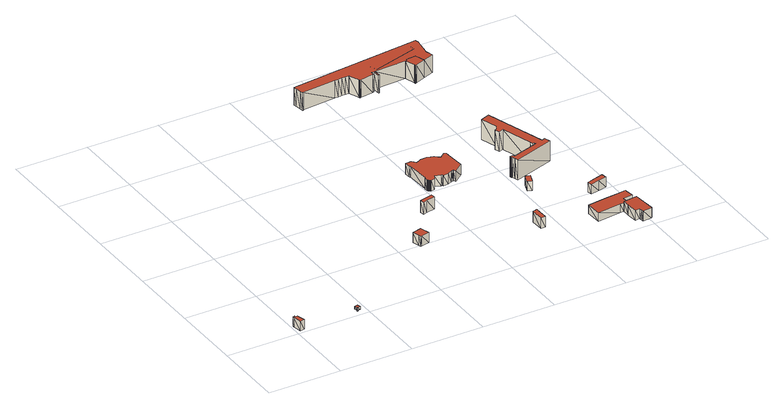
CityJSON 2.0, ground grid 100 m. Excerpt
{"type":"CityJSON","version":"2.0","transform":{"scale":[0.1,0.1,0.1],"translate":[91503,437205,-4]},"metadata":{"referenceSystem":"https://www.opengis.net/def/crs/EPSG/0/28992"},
"CityObjects":{
"building1":{"type":"Building","attributes":{"+height_valid":1,"+groundHeight":-1,"measuredHeight":12,"+function":"Industry","+org_car_parking_spaces":9,"+total_area":57,"+min_car_parking_spaces":0},"geometry":[{"type":"MultiSurface","lod":"1.2","boundaries":[[[0,1,2,3,4,5,6,7]],[[8,9,10,11,12,13,14,15]],[[0,9,8]],[[0,1,9]],[[1,10,9]],[[1,2,10]],[[2,11,10]],[[2,3,11]],[[3,12,11]],[[3,4,12]],[[4,13,12]],[[4,5,13]],[[5,14,13]],[[5,6,14]],[[6,15,14]],[[6,7,15]],[[7,8,15]],[[7,0,8]]],"semantics":{"surfaces":[{"type":"GroundSurface"},{"type":"RoofSurface"},{"type":"WallSurface"}],"values":[0,1,2,2,2,2,2,2,2,2,2,2,2,2,2,2,2,2]}}]},
"building2":{"type":"Building","attributes":{"+height_valid":1,"+groundHeight":-1,"measuredHeight":3,"+function":"Industry","+org_car_parking_spaces":19,"+total_area":19,"+min_car_parking_spaces":0},"geometry":[{"type":"MultiSurface","lod":"1.2","boundaries":[[[16,17,18,19,20,21,22,23]],[[24,25,26,27,28,29,30,31]],[[16,25,24]],[[16,17,25]],[[17,26,25]],[[17,18,26]],[[18,27,26]],[[18,19,27]],[[19,28,27]],[[19,20,28]],[[20,29,28]],[[20,21,29]],[[21,30,29]],[[21,22,30]],[[22,31,30]],[[22,23,31]],[[23,24,31]],[[23,16,24]]],"semantics":{"surfaces":[{"type":"GroundSurface"},{"type":"RoofSurface"},{"type":"WallSurface"}],"values":[0,1,2,2,2,2,2,2,2,2,2,2,2,2,2,2,2,2]}}]},
"building3":{"type":"Building","attributes":{"+height_valid":1,"+groundHeight":0,"measuredHeight":14,"+function":"Industry","+org_car_parking_spaces":31,"+total_area":874,"+min_car_parking_spaces":6},"geometry":[{"type":"MultiSurface","lod":"1.2","boundaries":[[[32,33,34,35,36,37]],[[38,39,40,41,42,43]],[[32,39,38]],[[32,33,39]],[[33,40,39]],[[33,34,40]],[[34,41,40]],[[34,35,41]],[[35,42,41]],[[35,36,42]],[[36,43,42]],[[36,37,43]],[[37,38,43]],[[37,32,38]]],"semantics":{"surfaces":[{"type":"GroundSurface"},{"type":"RoofSurface"},{"type":"WallSurface"}],"values":[0,1,2,2,2,2,2,2,2,2,2,2,2,2]}}]},
"building4":{"type":"Building","attributes":{"+height_valid":1,"+groundHeight":-1,"measuredHeight":16,"+function":"Office","+org_car_parking_spaces":13,"+total_area":260,"+min_car_parking_spaces":0},"geometry":[{"type":"MultiSurface","lod":"1.2","boundaries":[[[44,45,46,47,48,49]],[[50,51,52,53,54,55]],[[44,51,50]],[[44,45,51]],[[45,52,51]],[[45,46,52]],[[46,53,52]],[[46,47,53]],[[47,54,53]],[[47,48,54]],[[48,55,54]],[[48,49,55]],[[49,50,55]],[[49,44,50]]],"semantics":{"surfaces":[{"type":"GroundSurface"},{"type":"RoofSurface"},{"type":"WallSurface"}],"values":[0,1,2,2,2,2,2,2,2,2,2,2,2,2]}}]},
"building5":{"type":"Building","attributes":{"+height_valid":1,"+groundHeight":-1,"measuredHeight":14,"+function":"Office","+org_car_parking_spaces":38,"+total_area":5017,"+min_car_parking_spaces":38},"geometry":[{"type":"MultiSurface","lod":"1.2","boundaries":[[[56,57,58,59,60,61,62,63,64,65,66,67,68,69,70,71,72,73,74,75,76,77,78,79,80,81,82,83,84,85,86,87,88,89,90,91]],[[92,93,94,95,96,97,98,99,100,101,102,103,104,105,106,107,108,109,110,111,112,113,114,115,116,117,118,119,120,121,122,123,124,125,126,127]],[[56,93,92]],[[56,57,93]],[[57,94,93]],[[57,58,94]],[[58,95,94]],[[58,59,95]],[[59,96,95]],[[59,60,96]],[[60,97,96]],[[60,61,97]],[[61,98,97]],[[61,62,98]],[[62,99,98]],[[62,63,99]],[[63,100,99]],[[63,64,100]],[[64,101,100]],[[64,65,101]],[[65,102,101]],[[65,66,102]],[[66,103,102]],[[66,67,103]],[[67,104,103]],[[67,68,104]],[[68,105,104]],[[68,69,105]],[[69,106,105]],[[69,70,106]],[[70,107,106]],[[70,71,107]],[[71,108,107]],[[71,72,108]],[[72,109,108]],[[72,73,109]],[[73,110,109]],[[73,74,110]],[[74,111,110]],[[74,75,111]],[[75,112,111]],[[75,76,112]],[[76,113,112]],[[76,77,113]],[[77,114,113]],[[77,78,114]],[[78,115,114]],[[78,79,115]],[[79,116,115]],[[79,80,116]],[[80,117,116]],[[80,81,117]],[[81,118,117]],[[81,82,118]],[[82,119,118]],[[82,83,119]],[[83,120,119]],[[83,84,120]],[[84,121,120]],[[84,85,121]],[[85,122,121]],[[85,86,122]],[[86,123,122]],[[86,87,123]],[[87,124,123]],[[87,88,124]],[[88,125,124]],[[88,89,125]],[[89,126,125]],[[89,90,126]],[[90,127,126]],[[90,91,127]],[[91,92,127]],[[91,56,92]]],"semantics":{"surfaces":[{"type":"GroundSurface"},{"type":"RoofSurface"},{"type":"WallSurface"}],"values":[0,1,2,2,2,2,2,2,2,2,2,2,2,2,2,2,2,2,2,2,2,2,2,2,2,2,2,2,2,2,2,2,2,2,2,2,2,2,2,2,2,2,2,2,2,2,2,2,2,2,2,2,2,2,2,2,2,2,2,2,2,2,2,2,2,2,2,2,2,2,2,2,2,2]}}]},
"building6":{"type":"Building","attributes":{"+height_valid":1,"+groundHeight":-1,"measuredHeight":14,"+function":"Supermarket","+org_car_parking_spaces":36,"+total_area":0,"+min_car_parking_spaces":0},"geometry":[{"type":"MultiSurface","lod":"1.2","boundaries":[[[128,129,130,131,132,133]],[[134,135,136,137,138,139]],[[128,135,134]],[[128,129,135]],[[129,136,135]],[[129,130,136]],[[130,137,136]],[[130,131,137]],[[131,138,137]],[[131,132,138]],[[132,139,138]],[[132,133,139]],[[133,134,139]],[[133,128,134]]],"semantics":{"surfaces":[{"type":"GroundSurface"},{"type":"RoofSurface"},{"type":"WallSurface"}],"values":[0,1,2,2,2,2,2,2,2,2,2,2,2,2]}}]},
"building7":{"type":"Building","attributes":{"+height_valid":1,"+groundHeight":-1,"measuredHeight":12,"+function":"Office","+org_car_parking_spaces":19,"+total_area":231,"+min_car_parking_spaces":0},"geometry":[{"type":"MultiSurface","lod":"1.2","boundaries":[[[140,141,142,143,144]],[[145,146,147,148,149]],[[140,146,145]],[[140,141,146]],[[141,147,146]],[[141,142,147]],[[142,148,147]],[[142,143,148]],[[143,149,148]],[[143,144,149]],[[144,145,149]],[[144,140,145]]],"semantics":{"surfaces":[{"type":"GroundSurface"},{"type":"RoofSurface"},{"type":"WallSurface"}],"values":[0,1,2,2,2,2,2,2,2,2,2,2]}}]},
"building8":{"type":"Building","attributes":{"+height_valid":1,"+groundHeight":0,"measuredHeight":12,"+function":"Office","+org_car_parking_spaces":39,"+total_area":1145,"+min_car_parking_spaces":9},"geometry":[{"type":"MultiSurface","lod":"1.2","boundaries":[[[150,151,152,153,154,155,156,157,158,159,160,161,162]],[[163,164,165,166,167,168,169,170,171,172,173,174,175]],[[150,164,163]],[[150,151,164]],[[151,165,164]],[[151,152,165]],[[152,166,165]],[[152,153,166]],[[153,167,166]],[[153,154,167]],[[154,168,167]],[[154,155,168]],[[155,169,168]],[[155,156,169]],[[156,170,169]],[[156,157,170]],[[157,171,170]],[[157,158,171]],[[158,172,171]],[[158,159,172]],[[159,173,172]],[[159,160,173]],[[160,174,173]],[[160,161,174]],[[161,175,174]],[[161,162,175]],[[162,163,175]],[[162,150,163]]],"semantics":{"surfaces":[{"type":"GroundSurface"},{"type":"RoofSurface"},{"type":"WallSurface"}],"values":[0,1,2,2,2,2,2,2,2,2,2,2,2,2,2,2,2,2,2,2,2,2,2,2,2,2,2,2]}}]},
"building9":{"type":"Building","attributes":{"+height_valid":1,"+groundHeight":-4,"measuredHeight":21,"+function":"Industry","+org_car_parking_spaces":14,"+total_area":9015,"+min_car_parking_spaces":60},"geometry":[{"type":"MultiSurface","lod":"1.2","boundaries":[[[176,177,178,179,180,181,182,183,184,185,186,187,188,189,190,191,192,193,194,195,196,197,198,199,200,201,202,203,204,205,206,207,208,209,210,211,212,213,214,215,216,217,218]],[[219,220,221,222,223,224,225,226,227,228,229,230,231,232,233,234,235,236,237,238,239,240,241,242,243,244,245,246,247,248,249,250,251,252,253,254,255,256,257,258,259,260,261]],[[176,220,219]],[[176,177,220]],[[177,221,220]],[[177,178,221]],[[178,222,221]],[[178,179,222]],[[179,223,222]],[[179,180,223]],[[180,224,223]],[[180,181,224]],[[181,225,224]],[[181,182,225]],[[182,226,225]],[[182,183,226]],[[183,227,226]],[[183,184,227]],[[184,228,227]],[[184,185,228]],[[185,229,228]],[[185,186,229]],[[186,230,229]],[[186,187,230]],[[187,231,230]],[[187,188,231]],[[188,232,231]],[[188,189,232]],[[189,233,232]],[[189,190,233]],[[190,234,233]],[[190,191,234]],[[191,235,234]],[[191,192,235]],[[192,236,235]],[[192,193,236]],[[193,237,236]],[[193,194,237]],[[194,238,237]],[[194,195,238]],[[195,239,238]],[[195,196,239]],[[196,240,239]],[[196,197,240]],[[197,241,240]],[[197,198,241]],[[198,242,241]],[[198,199,242]],[[199,243,242]],[[199,200,243]],[[200,244,243]],[[200,201,244]],[[201,245,244]],[[201,202,245]],[[202,246,245]],[[202,203,246]],[[203,247,246]],[[203,204,247]],[[204,248,247]],[[204,205,248]],[[205,249,248]],[[205,206,249]],[[206,250,249]],[[206,207,250]],[[207,251,250]],[[207,208,251]],[[208,252,251]],[[208,209,252]],[[209,253,252]],[[209,210,253]],[[210,254,253]],[[210,211,254]],[[211,255,254]],[[211,212,255]],[[212,256,255]],[[212,213,256]],[[213,257,256]],[[213,214,257]],[[214,258,257]],[[214,215,258]],[[215,259,258]],[[215,216,259]],[[216,260,259]],[[216,217,260]],[[217,261,260]],[[217,218,261]],[[218,219,261]],[[218,176,219]]],"semantics":{"surfaces":[{"type":"GroundSurface"},{"type":"RoofSurface"},{"type":"WallSurface"}],"values":[0,1,2,2,2,2,2,2,2,2,2,2,2,2,2,2,2,2,2,2,2,2,2,2,2,2,2,2,2,2,2,2,2,2,2,2,2,2,2,2,2,2,2,2,2,2,2,2,2,2,2,2,2,2,2,2,2,2,2,2,2,2,2,2,2,2,2,2,2,2,2,2,2,2,2,2,2,2,2,2,2,2,2,2,2,2,2,2]}}]},
"building10":{"type":"Building","attributes":{"+height_valid":1,"+groundHeight":0,"measuredHeight":14,"+function":"Office","+org_car_parking_spaces":3,"+total_area":2604,"+min_car_parking_spaces":20},"geometry":[{"type":"MultiSurface","lod":"1.2","boundaries":[[[262,263,264,265,266,267,268,269,270,271,272,273,158,157,274]],[[275,276,277,278,279,280,281,282,283,284,285,286,287,288,289]],[[262,276,275]],[[262,263,276]],[[263,277,276]],[[263,264,277]],[[264,278,277]],[[264,265,278]],[[265,279,278]],[[265,266,279]],[[266,280,279]],[[266,267,280]],[[267,281,280]],[[267,268,281]],[[268,282,281]],[[268,269,282]],[[269,283,282]],[[269,270,283]],[[270,284,283]],[[270,271,284]],[[271,285,284]],[[271,272,285]],[[272,286,285]],[[272,273,286]],[[273,287,286]],[[273,158,287]],[[158,288,287]],[[158,157,288]],[[157,289,288]],[[157,274,289]],[[274,275,289]],[[274,262,275]]],"semantics":{"surfaces":[{"type":"GroundSurface"},{"type":"RoofSurface"},{"type":"WallSurface"}],"values":[0,1,2,2,2,2,2,2,2,2,2,2,2,2,2,2,2,2,2,2,2,2,2,2,2,2,2,2,2,2,2,2]}}]},
"building11":{"type":"Building","attributes":{"+height_valid":1,"+groundHeight":-1,"measuredHeight":27,"+function":"Office","+org_car_parking_spaces":3,"+total_area":11603,"+min_car_parking_spaces":88},"geometry":[{"type":"MultiSurface","lod":"1.2","boundaries":[[[290,291,292,293,294,295,296,297,298,299,300,301,302,303,304,305,306,307,308,309,310,311,312,313,314,315,316,317,318,319,320,321,322]],[[323,324,325,326,327,328,329,330,331,332,333,334,335,336,337,338,339,340,341,342,343,344,345,346,347,348,349,350,351,352,353,354,355]],[[290,324,323]],[[290,291,324]],[[291,325,324]],[[291,292,325]],[[292,326,325]],[[292,293,326]],[[293,327,326]],[[293,294,327]],[[294,328,327]],[[294,295,328]],[[295,329,328]],[[295,296,329]],[[296,330,329]],[[296,297,330]],[[297,331,330]],[[297,298,331]],[[298,332,331]],[[298,299,332]],[[299,333,332]],[[299,300,333]],[[300,334,333]],[[300,301,334]],[[301,335,334]],[[301,302,335]],[[302,336,335]],[[302,303,336]],[[303,337,336]],[[303,304,337]],[[304,338,337]],[[304,305,338]],[[305,339,338]],[[305,306,339]],[[306,340,339]],[[306,307,340]],[[307,341,340]],[[307,308,341]],[[308,342,341]],[[308,309,342]],[[309,343,342]],[[309,310,343]],[[310,344,343]],[[310,311,344]],[[311,345,344]],[[311,312,345]],[[312,346,345]],[[312,313,346]],[[313,347,346]],[[313,314,347]],[[314,348,347]],[[314,315,348]],[[315,349,348]],[[315,316,349]],[[316,350,349]],[[316,317,350]],[[317,351,350]],[[317,318,351]],[[318,352,351]],[[318,319,352]],[[319,353,352]],[[319,320,353]],[[320,354,353]],[[320,321,354]],[[321,355,354]],[[321,322,355]],[[322,323,355]],[[322,290,323]]],"semantics":{"surfaces":[{"type":"GroundSurface"},{"type":"RoofSurface"},{"type":"WallSurface"}],"values":[0,1,2,2,2,2,2,2,2,2,2,2,2,2,2,2,2,2,2,2,2,2,2,2,2,2,2,2,2,2,2,2,2,2,2,2,2,2,2,2,2,2,2,2,2,2,2,2,2,2,2,2,2,2,2,2,2,2,2,2,2,2,2,2,2,2,2,2]}}]},
"building12":{"type":"Building","attributes":{"+height_valid":1,"+groundHeight":0,"measuredHeight":14,"+function":"Office","+org_car_parking_spaces":41,"+total_area":1363,"+min_car_parking_spaces":10},"geometry":[{"type":"MultiSurface","lod":"1.2","boundaries":[[[356,357,358,359,360,361,362]],[[363,364,365,366,367,368,369]],[[356,364,363]],[[356,357,364]],[[357,365,364]],[[357,358,365]],[[358,366,365]],[[358,359,366]],[[359,367,366]],[[359,360,367]],[[360,368,367]],[[360,361,368]],[[361,369,368]],[[361,362,369]],[[362,363,369]],[[362,356,363]]],"semantics":{"surfaces":[{"type":"GroundSurface"},{"type":"RoofSurface"},{"type":"WallSurface"}],"values":[0,1,2,2,2,2,2,2,2,2,2,2,2,2,2,2]}}]},
"building13":{"type":"Building","attributes":{"+height_valid":1,"+groundHeight":-4,"measuredHeight":21,"+function":"Industry","+org_car_parking_spaces":11,"+total_area":9015,"+min_car_parking_spaces":60},"geometry":[{"type":"MultiSurface","lod":"1.2","boundaries":[[[370,371,372,373]],[[374,375,376,377]],[[370,375,374]],[[370,371,375]],[[371,376,375]],[[371,372,376]],[[372,377,376]],[[372,373,377]],[[373,374,377]],[[373,370,374]]],"semantics":{"surfaces":[{"type":"GroundSurface"},{"type":"RoofSurface"},{"type":"WallSurface"}],"values":[0,1,2,2,2,2,2,2,2,2]}}]},
"building14":{"type":"Building","attributes":{"+height_valid":1,"+groundHeight":-4,"measuredHeight":21,"+function":"Industry","+org_car_parking_spaces":34,"+total_area":11960,"+min_car_parking_spaces":80},"geometry":[{"type":"MultiSurface","lod":"1.2","boundaries":[[[187,186,185,184,183,378,379,380,381,382,383,384]],[[230,229,228,227,226,385,386,387,388,389,390,391]],[[187,229,230]],[[187,186,229]],[[186,228,229]],[[186,185,228]],[[185,227,228]],[[185,184,227]],[[184,226,227]],[[184,183,226]],[[183,385,226]],[[183,378,385]],[[378,386,385]],[[378,379,386]],[[379,387,386]],[[379,380,387]],[[380,388,387]],[[380,381,388]],[[381,389,388]],[[381,382,389]],[[382,390,389]],[[382,383,390]],[[383,391,390]],[[383,384,391]],[[384,230,391]],[[384,187,230]]],"semantics":{"surfaces":[{"type":"GroundSurface"},{"type":"RoofSurface"},{"type":"WallSurface"}],"values":[0,1,2,2,2,2,2,2,2,2,2,2,2,2,2,2,2,2,2,2,2,2,2,2,2,2]}}]}
},
"vertices":[
[12,122,30],[8,141,30],[8,142,30],[36,148,30],[39,130,30],[67,136,30],[97,19,30],[36,3,30],[12,122,160],[8,141,160],[8,142,160],[36,148,160],[39,130,160],[67,136,160],[97,19,160],[36,3,160],
[896,113,30],[909,63,30],[868,52,30],[870,43,30],[856,40,30],[853,53,30],[864,56,30],[852,102,30],[896,113,70],[909,63,70],[868,52,70],[870,43,70],[856,40,70],[853,53,70],[864,56,70],[852,102,70],
[2231,1057,40],[2361,1092,40],[2398,960,40],[2282,928,40],[2267,924,40],[2260,955,40],[2231,1057,180],[2361,1092,180],[2398,960,180],[2282,928,180],[2267,924,180],[2260,955,180],
[2673,1621,30],[2848,1664,30],[2863,1607,30],[2862,1607,30],[2738,1575,30],[2689,1562,30],[2673,1621,200],[2848,1664,200],[2863,1607,200],[2862,1607,200],[2738,1575,200],[2689,1562,200],
[3517,2332,30],[3532,2113,30],[3405,2021,30],[3390,2049,30],[3384,2043,30],[3371,2049,30],[3352,2041,30],[3294,2014,30],[3220,2009,30],[3216,2024,30],[3203,2023,30],[3121,2050,30],[3085,1987,30],[3039,1984,30],[3032,1984,30],[3026,1985,30],[3020,1988,30],[3014,1991,30],[3009,1995,30],[3005,2000,30],[3002,2006,30],[3000,2012,30],[2999,2019,30],[2995,2065,30],[3004,2072,30],[2983,2387,30],[2973,2393,30],[2967,2479,30],[3051,2485,30],[3096,2426,30],[3171,2464,30],[3261,2470,30],[3344,2442,30],[3410,2384,30],[3478,2438,30],[3511,2419,30],[3517,2332,180],[3532,2113,180],[3405,2021,180],[3390,2049,180],[3384,2043,180],[3371,2049,180],[3352,2041,180],[3294,2014,180],[3220,2009,180],[3216,2024,180],[3203,2023,180],[3121,2050,180],[3085,1987,180],[3039,1984,180],[3032,1984,180],[3026,1985,180],[3020,1988,180],[3014,1991,180],[3009,1995,180],[3005,2000,180],[3002,2006,180],[3000,2012,180],[2999,2019,180],[2995,2065,180],[3004,2072,180],[2983,2387,180],[2973,2393,180],[2967,2479,180],[3051,2485,180],[3096,2426,180],[3171,2464,180],[3261,2470,180],[3344,2442,180],[3410,2384,180],[3478,2438,180],[3511,2419,180],
[3792,757,30],[3798,562,30],[3730,560,30],[3727,743,30],[3730,743,30],[3791,759,30],[3792,757,180],[3798,562,180],[3730,560,180],[3727,743,180],[3730,743,180],[3791,759,180],
[4037,1400,30],[4078,1523,30],[4139,1500,30],[4094,1373,30],[4035,1394,30],[4037,1400,160],[4078,1523,160],[4139,1500,160],[4094,1373,160],[4035,1394,160],
[4638,584,40],[4814,602,40],[4950,621,40],[4969,484,40],[4834,465,40],[4842,411,40],[4823,409,40],[4825,383,40],[4790,379,40],[4737,374,40],[4737,377,40],[4407,332,40],[4392,551,40],[4638,584,160],[4814,602,160],[4950,621,160],[4969,484,160],[4834,465,160],[4842,411,160],[4823,409,160],[4825,383,160],[4790,379,160],[4737,374,160],[4737,377,160],[4407,332,160],[4392,551,160],
[2647,4577,0],[4460,4767,0],[4473,4714,0],[4469,4714,0],[4470,4705,0],[4436,4477,0],[4468,4375,0],[4322,4321,0],[4279,4458,0],[4139,4449,0],[4137,4424,0],[4116,4423,0],[3672,4396,0],[3678,4295,0],[3666,4294,0],[3660,4396,0],[3624,4393,0],[3626,4359,0],[3628,4359,0],[3630,4347,0],[3627,4347,0],[3627,4343,0],[3615,4342,0],[3615,4345,0],[3428,4314,0],[3429,4311,0],[3418,4307,0],[3416,4312,0],[3411,4311,0],[3409,4323,0],[3412,4323,0],[3355,4468,0],[3353,4468,0],[3353,4470,0],[3303,4470,0],[3252,4469,0],[3202,4466,0],[3152,4462,0],[2681,4417,0],[2681,4415,0],[2669,4414,0],[2666,4461,0],[2654,4533,0],[2647,4577,250],[4460,4767,250],[4473,4714,250],[4469,4714,250],[4470,4705,250],[4436,4477,250],[4468,4375,250],[4322,4321,250],[4279,4458,250],[4139,4449,250],[4137,4424,250],[4116,4423,250],[3672,4396,250],[3678,4295,250],[3666,4294,250],[3660,4396,250],[3624,4393,250],[3626,4359,250],[3628,4359,250],[3630,4347,250],[3627,4347,250],[3627,4343,250],[3615,4342,250],[3615,4345,250],[3428,4314,250],[3429,4311,250],[3418,4307,250],[3416,4312,250],[3411,4311,250],[3409,4323,250],[3412,4323,250],[3355,4468,250],[3353,4468,250],[3353,4470,250],[3303,4470,250],[3252,4469,250],[3202,4466,250],[3152,4462,250],[2681,4417,250],[2681,4415,250],[2669,4414,250],[2666,4461,250],[2654,4533,250],
[4979,405,40],[5007,84,40],[5002,83,40],[5002,81,40],[4880,66,40],[4879,75,40],[4873,74,40],[4871,99,40],[4867,138,40],[4802,132,40],[4789,282,40],[4799,283,40],[4845,386,40],[4979,405,180],[5007,84,180],[5002,83,180],[5002,81,180],[4880,66,180],[4879,75,180],[4873,74,180],[4871,99,180],[4867,138,180],[4802,132,180],[4789,282,180],[4799,283,180],[4790,379,180],[4825,383,180],[4845,386,180],
[4410,2366,30],[4551,1920,30],[4598,1935,30],[4625,1850,30],[4067,1673,30],[4053,1716,30],[4055,1716,30],[4042,1756,30],[4036,1759,30],[4033,1761,30],[4031,1764,30],[4029,1767,30],[4027,1770,30],[4026,1773,30],[4025,1777,30],[4025,1780,30],[4025,1783,30],[4026,1787,30],[4026,1790,30],[4028,1795,30],[4073,1794,30],[4080,1771,30],[4447,1888,30],[4439,1915,30],[4416,1907,30],[4404,1942,30],[4270,2366,30],[4207,2346,30],[4185,2414,30],[4215,2424,30],[4237,2467,30],[4163,2703,30],[4291,2744,30],[4410,2366,310],[4551,1920,310],[4598,1935,310],[4625,1850,310],[4067,1673,310],[4053,1716,310],[4055,1716,310],[4042,1756,310],[4036,1759,310],[4033,1761,310],[4031,1764,310],[4029,1767,310],[4027,1770,310],[4026,1773,310],[4025,1777,310],[4025,1780,310],[4025,1783,310],[4026,1787,310],[4026,1790,310],[4028,1795,310],[4073,1794,310],[4080,1771,310],[4447,1888,310],[4439,1915,310],[4416,1907,310],[4404,1942,310],[4270,2366,310],[4207,2346,310],[4185,2414,310],[4215,2424,310],[4237,2467,310],[4163,2703,310],[4291,2744,310],
[4700,1000,40],[4740,1011,40],[4873,1048,40],[4890,977,40],[4779,950,40],[4656,920,40],[4639,983,40],[4700,1000,180],[4740,1011,180],[4873,1048,180],[4890,977,180],[4779,950,180],[4656,920,180],[4639,983,180],
[3613,4678,0],[4327,4753,0],[4342,4605,0],[3718,4426,0],[3613,4678,250],[4327,4753,250],[4342,4605,250],[3718,4426,250],
[4180,4268,0],[4181,4265,0],[4167,4260,0],[4166,4263,0],[4164,4262,0],[4159,4276,0],[4162,4277,0],[4180,4268,250],[4181,4265,250],[4167,4260,250],[4166,4263,250],[4164,4262,250],[4159,4276,250],[4162,4277,250]
]}
